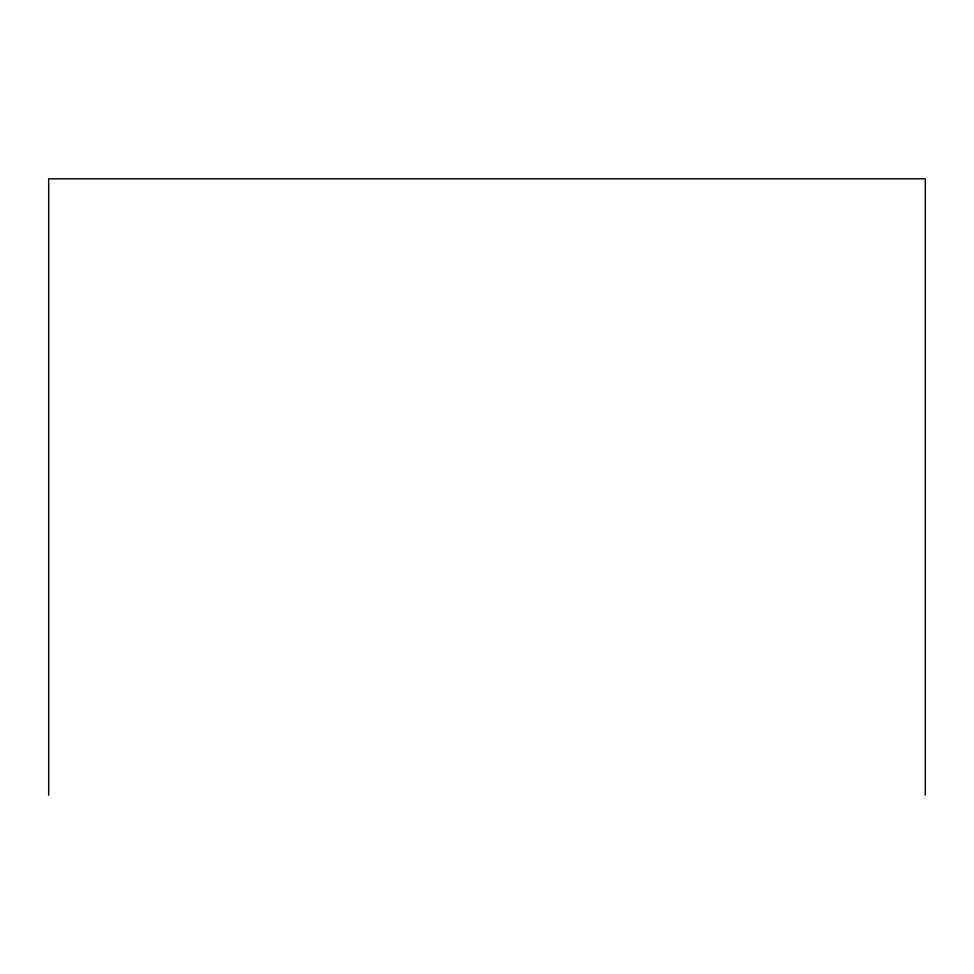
<?xml version="1.0" encoding="UTF-8"?>
<svg xmlns="http://www.w3.org/2000/svg" width="974" height="974" viewBox="0 0 974 974"><rect width="100%" height="100%" fill="white"/><g stroke="black" fill="none" stroke-linecap="round" stroke-linejoin="round"><path stroke-width="1.46" d="M925.3 795.186L925.3 178.814L48.7 178.814L48.7 795.186"/></g></svg>
